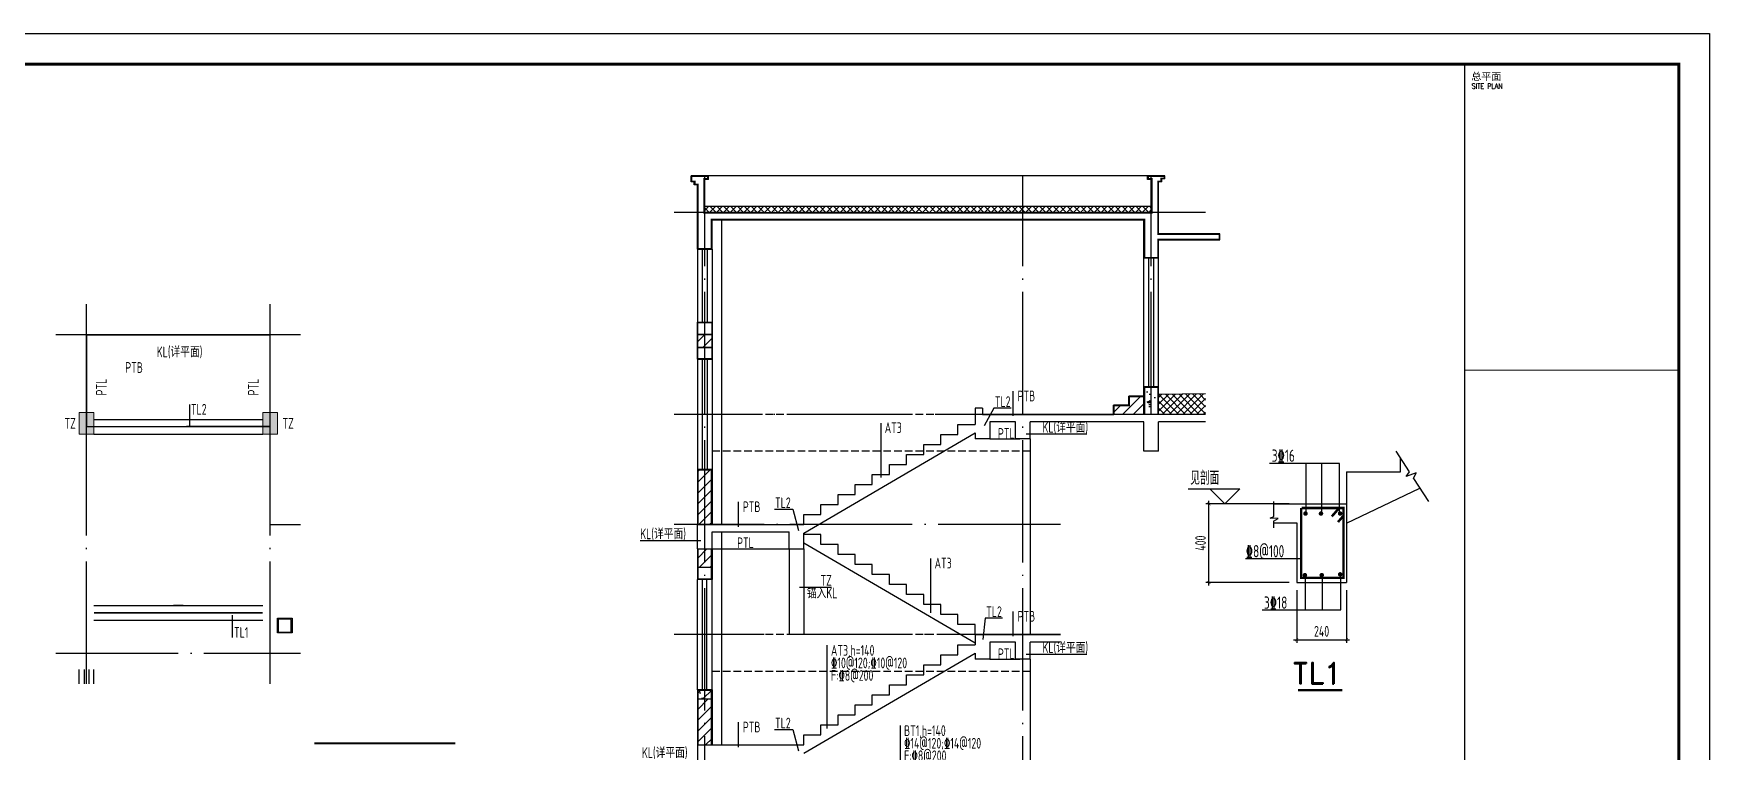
# Model space of a CAD drawing. Extents: x -638872 to -278819, y -139534 to 213996.
# Drawn here: x -428475 to -401082, y -121566 to -109834 of the extents above; entities that cross this region are included whole.
import ezdxf

# ---------------------------------------------------------------- set-up
doc = ezdxf.new("R2010")
doc.units = 0
doc.header["$LTSCALE"] = 1000
doc.header["$MEASUREMENT"] = 0
doc.linetypes.add('DASH', pattern=[0.35, 0.25, -0.1])
doc.linetypes.add('DOTE', pattern=[2.42, 2, -0.2, 0.02, -0.2])
doc.layers.get('0').update_dxf_attribs({"linetype": 'CONTINUOUS'})
doc.layers.get('Defpoints').update_dxf_attribs({"linetype": 'CONTINUOUS'})
for name, color, linetype in [('0 - 填充', 250, 'CONTINUOUS'), ('BALCONY', 6, 'CONTINUOUS'), ('BEAM_HOR_TEXT_JZ', 7, 'CONTINUOUS'), ('COLU_DE_DIM', 3, 'CONTINUOUS'), ('DIM_SYMB', 3, 'CONTINUOUS'), ('DOTE', 14, 'DOTE'), ('GJ', 22, 'CONTINUOUS'), ('LVTRY', 6, 'CONTINUOUS'), ('PM洁具与厨具', 143, 'CONTINUOUS'), ('PUB_DIM', 171, 'CONTINUOUS'), ('PUB_WALL', 9, 'CONTINUOUS'), ('S_E_STAIR', 4, 'CONTINUOUS'), ('S_WALL', 9, 'CONTINUOUS'), ('S_WINDOW', 140, 'CONTINUOUS'), ('STAIR', 3, 'CONTINUOUS'), ('THICK', 6, 'CONTINUOUS'), ('THIN', 7, 'CONTINUOUS'), ('TK', 4, 'CONTINUOUS'), ('WINDOW', 140, 'CONTINUOUS'), ('填充', 8, 'CONTINUOUS'), ('室外线条', 151, 'CONTINUOUS')]:
    doc.layers.add(name, color=color, linetype=linetype)
doc.layers.add('COLU', color=7, linetype='CONTINUOUS', lineweight=0)
doc.layers.add('COLU_HATCH', color=251, linetype='CONTINUOUS', lineweight=0)
doc.styles.add('ROMAND', font='romand__.ttf', dxfattribs={"height": 500})
doc.styles.add('ROMANS', font='romans', dxfattribs={"width": 0.65, "height": 231.275})
doc.styles.add('TSSD_Dimension', font='tssdeng.shx', dxfattribs={"width": 0.7, "bigfont": 'hztxt.shx'})
doc.styles.add('TSSD_Label', font='tssdeng.shx', dxfattribs={"width": 0.7, "bigfont": 'hztxt.shx'})
doc.styles.add('TSSD_REIN', font='tssdeng.shx', dxfattribs={"width": 0.7, "bigfont": 'tssdchn.shx'})
doc.styles.add('中西文', font='TSSDENG.shx', dxfattribs={"width": 0.875, "height": 300, "bigfont": 'HZTXT.shx'})
doc.styles.add('图签宋体', font='', dxfattribs={"height": 300})
doc.styles.get('图签宋体').set_extended_font_data('NSimSun')
doc.dimstyles.new('TSSD_20_50', dxfattribs={"dimtxt": 175, "dimasz": 50, "dimexe": 50, "dimexo": 125, "dimgap": 50, "dimtad": 1, "dimdec": 0, "dimlfac": 0.4, "dimzin": 0, "dimdsep": 46, "dimtxsty": 'TSSD_Dimension', "dimblk": 'ARCHTICK', "dimblk1": 'ARCHTICK', "dimblk2": 'ARCHTICK', "dimcen": 0, "dimdle": 50, "dimclrt": 7, "dimadec": 0, "dimazin": 0, "dimtfac": 1, "dimtdec": 0, "dimtix": 1, "dimtmove": 2, "dimatfit": 3, "dimfxl": 0, "dimtolj": 1, "dimtzin": 0, "dimarcsym": 0})
pattern_1 = [(45, (-818059.45, -234764.58), (-88.388383, 88.388383), [])]

# ---------------------------------------------------------------- blocks, each defined once
blk = doc.blocks.new('$EWDLib$00001159')
for p, q in [((0, 0), (0, 1500)), ((84, 0), (84, 1500)), ((156, 0), (156, 1500)), ((240, 0), (240, 1500))]:
    blk.add_line(p, q)
blk = doc.blocks.new('卫生间排气道-BPW6-w')
at = {"layer": 'PM洁具与厨具'}
for points in [[(120, 0), (120, -240), (-120, -240), (-120, 0)], [(105, -25), (95, -15), (-95, -15), (-105, -25), (-105, -215), (-95, -225), (95, -225), (105, -215)]]:
    blk.add_lwpolyline(points, close=True, dxfattribs=at)
blk = doc.blocks.new('_ArchTick')
at = {"color": 0, "linetype": 'ByBlock', "const_width": 0.15}
blk.add_lwpolyline([(-0.5, -0.5), (0.5, 0.5)], dxfattribs=at)
blk = doc.blocks.new('*D581')
at = {"layer": 'COLU_DE_DIM', "color": 0, "lineweight": -2}
for p, q in [((-409263, -118855), (-409263, -117470)), ((-407954, -117520), (-409313, -117520)), ((-407954, -118805), (-409313, -118805))]:
    blk.add_line(p, q, dxfattribs=at)
at = {"layer": 'Defpoints', "color": 0}
for p in [(-409263, -117520), (-407829, -117520), (-407829, -118805)]:
    blk.add_point(p, dxfattribs=at)
at = {"layer": 'COLU_DE_DIM', "color": 0, "lineweight": -2, "xscale": 50, "yscale": 50, "zscale": 50}
for p, rotation in [((-409263, -117520), 90), ((-409263, -118805), 270)]:
    blk.add_blockref('_ArchTick', p, dxfattribs=dict(at, rotation=rotation))
at = {"layer": 'COLU_DE_DIM', "color": 7, "insert": (-409401, -118162), "char_height": 175, "attachment_point": 5, "rotation": 90, "style": 'TSSD_Dimension'}
blk.add_mtext('\\A1;400', dxfattribs=at)
blk = doc.blocks.new('*D582')
at = {"layer": 'COLU_DE_DIM', "color": 0, "lineweight": -2}
for p, q in [((-407829, -118930), (-407829, -119791)), ((-407014, -118930), (-407014, -119791)), ((-407879, -119741), (-406964, -119741))]:
    blk.add_line(p, q, dxfattribs=at)
at = {"layer": 'Defpoints', "color": 0}
for p in [(-407829, -118805), (-407014, -118805), (-407014, -119741)]:
    blk.add_point(p, dxfattribs=at)
at = {"layer": 'COLU_DE_DIM', "color": 0, "lineweight": -2, "xscale": 50, "yscale": 50, "zscale": 50, "rotation": 180}
blk.add_blockref('_ArchTick', (-407829, -119741), dxfattribs=at)
at = {"layer": 'COLU_DE_DIM', "color": 0, "lineweight": -2, "xscale": 50, "yscale": 50, "zscale": 50}
blk.add_blockref('_ArchTick', (-407014, -119741), dxfattribs=at)
at = {"layer": 'COLU_DE_DIM', "color": 7, "insert": (-407422, -119603), "char_height": 175, "attachment_point": 5, "style": 'TSSD_Dimension'}
blk.add_mtext('\\A1;240', dxfattribs=at)
blk = doc.blocks.new('GeYuanFrame_73250362', base_point=(20.09, 4.53))
at = {"layer": 'TK'}
blk.add_lwpolyline([(20.09, 4.53), (20.09, 598.53), (861.09, 598.53), (861.09, 4.53)], close=True, dxfattribs=at)
at = {"layer": 'TK', "const_width": 1}
blk.add_lwpolyline([(45.09, 588.53), (851.09, 588.53), (851.09, 14.53), (45.09, 14.53)], close=True, dxfattribs=at)
at = {"layer": 'TK'}
for points, const_width in [([(781.09, 588.53), (781.09, 14.53)], 0.4), ([(781.09, 488.5), (851.09, 488.5)], 0.35)]:
    blk.add_lwpolyline(points, dxfattribs=dict(at, const_width=const_width))
at = {"layer": 'TK', "style": '图签宋体'}
blk.add_text('总平面', height=2.4, dxfattribs=at).set_placement((783.23, 583.28))
at = {"layer": 'TK', "style": 'ROMANS', "width": 0.76}
blk.add_text('SITE PLAN', height=1.697, dxfattribs=at).set_placement((783.35, 580.49))

msp = doc.modelspace()

# ---------------------------------------------------------------- hatches: boundary and pattern name
at = {"layer": '0 - 填充'}
h = msp.add_hatch(dxfattribs=at)
h.set_pattern_fill('ANSI37', color=256, scale=50)
h.set_pattern_definition([(45, (-818059.454, -194032.71), (-56.1266, 56.1266), []), (135, (-818059.454, -194032.71), (-56.1266, -56.1266), [])])
h.paths.add_polyline_path([(-410204.9, -112657.54), (-417504.9, -112657.54), (-417504.9, -112757.54), (-410204.9, -112757.54)])
h = msp.add_hatch(dxfattribs=at)
h.set_pattern_fill('ANSI37', color=256, scale=50)
h.set_pattern_definition([(45, (-817875.954, -233957.83), (-56.126601, 56.126601), []), (135, (-817875.954, -233957.83), (-56.126601, -56.126601), [])])
h.paths.add_polyline_path([(-410084.9, -115735.54), (-410084.9, -116057.54), (-409317.4, -116057.54), (-409317.4, -115720.19)])
at = {"layer": 'COLU_HATCH', "ltscale": 0.5}
for points in [[(-427728.54, -116029.33), (-427488.54, -116029.33), (-427488.54, -116379.33), (-427728.54, -116379.33)], [(-424728.54, -116029.33), (-424488.54, -116029.33), (-424488.54, -116379.33), (-424728.54, -116379.33)]]:
    msp.add_hatch(color=256, dxfattribs=at).paths.add_polyline_path(points)
at = {"layer": '填充'}
h = msp.add_hatch(dxfattribs=at)
h.set_pattern_fill('普通砖', color=256, scale=50, style=0)
h.set_pattern_definition(pattern_1)
h.paths.add_polyline_path([(-417384.9, -114757.54), (-417624.9, -114757.54), (-417624.9, -114957.54), (-417384.9, -114957.54)])
h = msp.add_hatch(dxfattribs=at)
h.set_pattern_fill('普通砖', color=256, scale=50, style=0)
h.set_pattern_definition(pattern_1)
h.paths.add_polyline_path([(-410324.9, -115757.54), (-410574.9, -115757.54), (-410574.9, -115907.54), (-410824.9, -115907.54), (-410824.9, -116057.54), (-410324.9, -116057.54)])
h = msp.add_hatch(dxfattribs=at)
h.set_pattern_fill('混凝土', color=256, scale=50, style=0)
h.set_pattern_definition([(50, (-818059.45, -234854.33), (358.6301, -31.37607), [37.5, -412.5]), (355, (-818059.45, -234854.33), (-69.37567, 376.09607), [30, -330]), (100.4514, (-818029.57, -234856.95), (289.2547, 344.71977), [31.8701, -350.57106]), (46.1842, (-818059.45, -234754.33), (533.62052, -82.7595), [56.25, -618.75]), (96.6356, (-818015, -234761.23), (467.33135, 487.05894), [47.80514, -525.8565]), (351.1842, (-818059.45, -234754.33), (467.331, 487.0593), [45, -495]), (21, (-818009.45, -234779.33), (298.45353, -201.30945), [37.5, -412.5]), (326, (-818009.45, -234779.33), (121.65767, 362.57502), [30, -330]), (71.4514, (-817984.6, -234796.1), (420.11131, 161.26525), [31.8701, -350.57106]), (37.5, (-818059.45, -234854.33), (6.079928, 166.446927), [0, -326, 0, -335, 0, -331.25]), (7.5, (-818059.45, -234854.33), (131.53477, 197.205856), [0, -191, 0, -318.5, 0, -126.25]), (327.5, (-818170.95, -234854.33), (266.91122, -11.277436), [0, -125, 0, -390, 0, -517.5]), (317.5, (-818220.95, -234854.33), (291.59308, 50.05249), [0, -162.5, 0, -259, 0, -367.5])])
h.paths.add_polyline_path([(-410084.9, -115607.54), (-410324.9, -115607.54), (-410324.9, -116057.54), (-410084.9, -116057.54)])
h = msp.add_hatch(dxfattribs=at)
h.set_pattern_fill('普通砖', color=256, scale=50, style=0)
h.set_pattern_definition(pattern_1)
h.paths.add_polyline_path([(-417384.9, -126707.54), (-417624.9, -126707.54), (-417624.9, -127457.54), (-417384.9, -127457.54)])
h.paths.add_polyline_path([(-417384.9, -121857.54), (-417624.9, -121857.54), (-417624.9, -122457.54), (-417384.9, -122457.54)])
h.paths.add_polyline_path([(-417384.9, -120707.54), (-417624.9, -120707.54), (-417624.9, -121457.54), (-417384.9, -121457.54)])
h.paths.add_polyline_path([(-417384.9, -118257.54), (-417624.9, -118257.54), (-417624.9, -118557.54), (-417384.9, -118557.54)])
h.paths.add_polyline_path([(-417384.9, -116957.54), (-417624.9, -116957.54), (-417624.9, -117857.54), (-417384.9, -117857.54)])
h.paths.add_polyline_path([(-417624.9, -125207.54), (-417384.9, -125207.54), (-417384.9, -124607.54), (-417624.9, -124607.54)])
h = msp.add_hatch(dxfattribs=at)
h.set_pattern_fill('钢筋混凝土', color=256, scale=50, style=0)
h.set_pattern_definition([(45, (-818059.45, -234854.33), (-88.388348, 88.388348), []), (50, (-818059.45, -234854.33), (358.6301, -31.37607), [37.5, -412.5]), (355, (-818059.45, -234854.33), (-69.37567, 376.09607), [30, -330]), (100.4514, (-818029.57, -234856.95), (289.2547, 344.71977), [31.8701, -350.57106]), (46.1842, (-818059.45, -234754.33), (533.62052, -82.7595), [56.25, -618.75]), (96.6356, (-818015, -234761.23), (467.33135, 487.05894), [47.80514, -525.8565]), (351.1842, (-818059.45, -234754.33), (467.331, 487.0593), [45, -495]), (21, (-818009.45, -234779.33), (298.45353, -201.30945), [37.5, -412.5]), (326, (-818009.45, -234779.33), (121.65767, 362.57502), [30, -330]), (71.4514, (-817984.6, -234796.1), (420.1113, 161.26525), [31.8701, -350.57106]), (37.5, (-818059.45, -234854.33), (6.079928, 166.446927), [0, -326, 0, -335, 0, -331.25]), (7.5, (-818059.45, -234854.33), (131.53477, 197.205856), [0, -191, 0, -318.5, 0, -126.25]), (327.5, (-818170.95, -234854.33), (266.91122, -11.277436), [0, -125, 0, -390, 0, -517.5]), (317.5, (-818220.95, -234854.33), (291.59308, 50.05249), [0, -162.5, 0, -259, 0, -367.5])])
h.paths.add_polyline_path([(-417384.9, -120707.54), (-417384.9, -120557.54), (-417624.9, -120557.54), (-417624.9, -120707.54)])

# ---------------------------------------------------------------- linework, layer by layer
for p, q in [((-417224.9, -117857.54), (-417224.9, -112877.54)), ((-417224.9, -121457.54), (-417224.9, -117977.54))]:
    msp.add_line(p, q)
at = {"ltscale": 0.5}
for points in [[(-425926.54, -115895.96), (-425926.54, -116259.33)], [(-411260.61, -116383.87), (-412250.53, -116383.87)], [(-417570.09, -118125.01), (-418560.01, -118125.01)], [(-425228.01, -119340.06), (-425228.01, -119703.43)], [(-411260.61, -119983.87), (-412250.53, -119983.87)]]:
    msp.add_lwpolyline(points, dxfattribs=at)
at = {"layer": 'BALCONY', "linetype": 'DASH', "ltscale": 0.5, "const_width": 25}
for points in [[(-427608.54, -116268.91), (-427608.54, -114759.33), (-424608.54, -114759.33), (-424608.54, -116255.97)], [(-427608.54, -116259.33), (-424608.54, -116255.97)], [(-427488.54, -119299.33), (-424728.54, -119299.33)]]:
    msp.add_lwpolyline(points, dxfattribs=at)
at = {"layer": 'BALCONY', "ltscale": 0.5}
for points in [[(-427488.55, -116139.33), (-424728.54, -116139.33)], [(-412497.99, -115956.39), (-412776.76, -115956.39), (-412939.14, -116242.61)], [(-427488.55, -116379.33), (-424728.54, -116379.33)], [(-412844.9, -116457.54), (-412351.45, -116457.54)], [(-416363.98, -117608.51), (-416063.47, -117608.51), (-415968.99, -117955.22)], [(-417384.9, -118257.54), (-416124.9, -118257.54)], [(-416124.9, -118257.54), (-416124.9, -119657.54)], [(-415884.9, -118257.54), (-415884.9, -119657.54)], [(-427488.54, -119179.33), (-424728.54, -119179.33)], [(-427488.54, -119419.33), (-424728.54, -119419.33)], [(-412639.77, -119388.54), (-412918.55, -119388.54), (-412960.99, -119735.25)], [(-412844.9, -120057.54), (-412351.45, -120057.54)], [(-416363.98, -121208.51), (-416063.47, -121208.51), (-415968.99, -121555.22)]]:
    msp.add_lwpolyline(points, dxfattribs=at)
at = {"layer": 'BALCONY', "linetype": 'DASH', "ltscale": 0.5}
for points in [[(-412184.9, -116057.52), (-417384.9, -116057.52)], [(-412184.9, -116657.52), (-417384.9, -116657.52)], [(-412184.9, -119657.52), (-417384.9, -119657.52)], [(-412184.9, -120257.52), (-417384.9, -120257.52)]]:
    msp.add_lwpolyline(points, dxfattribs=at)
at = {"layer": 'BEAM_HOR_TEXT_JZ'}
for p, q in [((-414621.97, -117088.85), (-414621.97, -116200.08)), ((-413806.84, -119302.59), (-413806.84, -118413.83)), ((-415500.99, -121189.05), (-415500.99, -119826.96)), ((-414306.55, -122501.32), (-414306.55, -121139.23))]:
    msp.add_line(p, q, dxfattribs=at)
at = {"layer": 'COLU'}
for points in [[(-427728.54, -116029.33), (-427488.54, -116029.33), (-427488.54, -116379.33), (-427728.54, -116379.33)], [(-424728.54, -116029.33), (-424488.54, -116029.33), (-424488.54, -116379.33), (-424728.54, -116379.33)]]:
    msp.add_lwpolyline(points, close=True, dxfattribs=at)
at = {"layer": 'DIM_SYMB', "const_width": 35}
msp.add_lwpolyline([(-423884.64, -121433.36), (-421580.62, -121433.36)], dxfattribs=at)
at = {"layer": 'DOTE'}
for p, q in [((-417504.9, -128157.54), (-417504.9, -112157.54)), ((-412304.9, -128157.54), (-412304.9, -112157.54)), ((-410204.9, -116057.54), (-410204.9, -112157.54)), ((-409317.4, -112757.54), (-418004.9, -112757.54)), ((-427608.54, -120459.33), (-427608.54, -114259.33)), ((-424608.54, -120459.33), (-424608.54, -114259.33)), ((-424108.54, -114759.33), (-428108.54, -114759.33)), ((-409317.4, -116057.54), (-418004.9, -116057.54)), ((-424608.54, -117859.33), (-424108.54, -117859.33)), ((-411691.45, -117857.54), (-418004.9, -117857.54)), ((-411691.45, -119657.54), (-418004.9, -119657.54)), ((-428108.54, -119959.33), (-424108.54, -119959.33))]:
    msp.add_line(p, q, dxfattribs=at)
at = {"layer": 'GJ', "linetype": 'Continuous'}
for p, q in [((-406209.42, -116657.76), (-405991.66, -116994.71)), ((-407131.34, -116860.62), (-408275.66, -116860.62)), ((-407677.55, -116860.62), (-407677.55, -117666.79)), ((-407424.33, -116860.62), (-407424.33, -117666.79)), ((-407131.34, -117677.93), (-407131.34, -116860.62)), ((-406134.66, -116999.05), (-406134.66, -116773.43)), ((-407014.29, -116999.05), (-407014.29, -117899.67)), ((-407014.29, -116999.05), (-406134.66, -116999.05)), ((-406039.59, -117073.86), (-405983.27, -116995.07)), ((-405878.15, -117013.83), (-406039.59, -117073.86)), ((-405920.38, -117105), (-405675.63, -117483.72)), ((-405919.45, -117107.63), (-405878.15, -117013.83)), ((-408208.78, -117482.25), (-408208.78, -117724.32)), ((-407014.29, -117832.86), (-405816.88, -117265.16)), ((-408260.93, -117754), (-408201.54, -117728.56)), ((-408133.66, -117758.24), (-408260.93, -117754)), ((-408210.03, -117800.63), (-408133.66, -117758.24)), ((-408208.78, -117520.3), (-407014.29, -117520.3)), ((-408208.78, -117796.39), (-408208.78, -117910.98)), ((-408208.78, -117831.54), (-407828.75, -117831.54)), ((-407828.75, -117831.54), (-407828.75, -118804.69)), ((-407014.29, -117832.86), (-407014.29, -118804.69)), ((-407828.75, -118804.69), (-407014.29, -118804.69)), ((-407688.7, -118668.68), (-407688.7, -119251.41)), ((-407414.35, -118668.68), (-407414.35, -119251.41)), ((-407109.05, -119251.41), (-407109.05, -118657.54)), ((-408394.27, -119251.41), (-407109.05, -119251.41))]:
    msp.add_line(p, q, dxfattribs=at)
for points, const_width, elevation in [([(-407757.11, -117588.91), (-407757.11, -118729.81), (-407065.2, -118729.81), (-407065.2, -117588.91), (-407748.13, -117588.91)], 40.72, 247.45), ([(-407135.76, -117588.91), (-407254.89, -117726.07)], 40.72, 247.45), ([(-407065.2, -117715.07), (-407153.69, -117816.96)], 40.72, 247.45), ([(-407806.46, -120564.21), (-407084.86, -120564.21)], 36.65, 123.73)]:
    msp.add_lwpolyline(points, dxfattribs=dict(at, const_width=const_width, elevation=elevation))
at = {"layer": 'GJ', "linetype": 'Continuous', "const_width": 36.65, "elevation": 247.45}
for points in [[(-407703.55, -117678.71, 1), (-407666.9, -117678.71, 1)], [(-407450.34, -117678.71, 1), (-407413.69, -117678.71, 1)], [(-407137.44, -117678.71, 1), (-407100.79, -117678.71, 1)], [(-407712.54, -118684.91, 1), (-407675.89, -118684.91, 1)], [(-407438.19, -118684.91, 1), (-407401.54, -118684.91, 1)], [(-407136.5, -118672.06, 1), (-407099.85, -118672.06, 1)]]:
    msp.add_lwpolyline(points, format="xyb", close=True, dxfattribs=at)
at = {"layer": 'LVTRY'}
msp.add_line((-409317.4, -115720.19), (-410084.9, -115735.54), dxfattribs=at)
at = {"layer": 'PUB_DIM'}
for p, q in [((-409601.56, -117275.96), (-408757.34, -117275.96)), ((-409001.68, -117520.3), (-409246.02, -117275.96)), ((-408757.34, -117275.96), (-409001.68, -117520.3)), ((-407755.58, -118416.88), (-408664.45, -118416.88))]:
    msp.add_line(p, q, dxfattribs=at)
at = {"layer": 'PUB_WALL', "const_width": 20}
msp.add_lwpolyline([(-417454.9, -112167.54), (-417714.9, -112167.54), (-417714.9, -112247.54), (-417664.9, -112247.54), (-417664.9, -112297.54), (-417614.9, -112297.54), (-417614.9, -113347.54), (-417394.9, -113347.54), (-417394.9, -112867.54), (-410314.9, -112867.54), (-410314.9, -113497.54), (-410094.9, -113497.54), (-410094.9, -113197.54), (-409094.9, -113197.54), (-409094.9, -113117.54), (-410094.9, -113117.54), (-410094.9, -112247.54), (-410044.9, -112247.54), (-410044.9, -112197.54), (-409994.9, -112197.54), (-409994.9, -112167.54), (-410254.9, -112167.54), (-410254.9, -112207.54), (-410194.9, -112207.54), (-410194.9, -112767.54), (-417514.9, -112767.54), (-417514.9, -112207.54), (-417454.9, -112207.54)], close=True, dxfattribs=at)
for points in [[(-417624.9, -115157.54), (-417624.9, -114557.54), (-417384.9, -114557.54), (-417384.9, -115157.54)], [(-417384.9, -114747.54), (-417624.9, -114747.54)], [(-417624.9, -114967.54), (-417384.9, -114967.54)], [(-417624.9, -115147.54), (-417384.9, -115147.54)], [(-410814.9, -116057.54), (-410814.9, -115917.54), (-410564.9, -115917.54), (-410564.9, -115767.54), (-410324.9, -115767.54)], [(-410814.9, -116057.54), (-410814.9, -115917.54), (-410564.9, -115917.54), (-410564.9, -115767.54), (-410324.9, -115767.54)], [(-410314.9, -116057.54), (-410314.9, -115617.54), (-410094.9, -115617.54), (-410094.9, -116057.54)], [(-410314.9, -116057.54), (-410314.9, -115617.54), (-410094.9, -115617.54), (-410094.9, -116057.54)], [(-417394.9, -117857.54), (-417394.9, -116967.54), (-417614.9, -116967.54), (-417614.9, -117857.54)], [(-417614.9, -118257.54), (-417614.9, -118747.54), (-417394.9, -118747.54), (-417394.9, -118257.54)], [(-417384.9, -118557.54), (-417624.9, -118557.54)], [(-417624.9, -120707.54), (-417384.9, -120707.54)], [(-417394.9, -121457.54), (-417394.9, -120567.54), (-417614.9, -120567.54), (-417614.9, -121457.54)]]:
    msp.add_lwpolyline(points, dxfattribs=at)
at = {"layer": 'S_E_STAIR'}
for p, q in [((-415604.9, -118021.17), (-415884.9, -118021.17)), ((-415604.9, -118184.81), (-415604.9, -118021.17)), ((-413084.9, -119796.53), (-415884.9, -118160.16)), ((-415324.9, -118184.81), (-415604.9, -118184.81)), ((-415324.9, -118348.45), (-415324.9, -118184.81)), ((-415044.9, -118348.45), (-415324.9, -118348.45)), ((-415044.9, -118512.08), (-415044.9, -118348.45)), ((-414764.9, -118512.08), (-415044.9, -118512.08)), ((-414764.9, -118675.72), (-414764.9, -118512.08)), ((-414484.9, -118675.72), (-414764.9, -118675.72)), ((-414484.9, -118839.35), (-414484.9, -118675.72)), ((-414204.9, -118839.35), (-414484.9, -118839.35)), ((-414204.9, -119002.99), (-414204.9, -118839.35)), ((-413924.9, -119002.99), (-414204.9, -119002.99)), ((-413924.9, -119166.63), (-413924.9, -119002.99)), ((-413644.9, -119166.63), (-413924.9, -119166.63)), ((-413644.9, -119330.26), (-413644.9, -119166.63)), ((-413364.9, -119330.26), (-413644.9, -119330.26)), ((-413364.9, -119493.9), (-413364.9, -119330.26)), ((-413084.9, -119493.9), (-413364.9, -119493.9)), ((-413084.9, -119657.54), (-413084.9, -119493.9))]:
    msp.add_line(p, q, dxfattribs=at)
at = {"layer": 'S_WALL'}
for p, q in [((-417724.9, -112257.54), (-417724.9, -112157.54)), ((-417444.9, -112157.54), (-417724.9, -112157.54)), ((-417674.9, -112257.54), (-417724.9, -112257.54)), ((-417674.9, -112307.54), (-417674.9, -112257.54)), ((-417624.9, -112307.54), (-417674.9, -112307.54)), ((-417624.9, -113357.54), (-417624.9, -112307.54)), ((-417504.9, -112757.54), (-417504.9, -112217.54)), ((-417444.9, -112217.54), (-417504.9, -112217.54)), ((-417444.9, -112217.54), (-417444.9, -112157.54)), ((-410264.9, -112217.54), (-410264.9, -112157.54)), ((-409984.9, -112157.54), (-410264.9, -112157.54)), ((-410204.9, -112217.54), (-410264.9, -112217.54)), ((-410204.9, -112757.54), (-410204.9, -112217.54)), ((-410034.9, -112257.54), (-410084.9, -112257.54)), ((-410084.9, -113107.54), (-410084.9, -112257.54)), ((-410034.9, -112257.54), (-410034.9, -112207.54)), ((-409984.9, -112207.54), (-410034.9, -112207.54)), ((-409984.9, -112207.54), (-409984.9, -112157.54)), ((-417504.9, -112757.54), (-410204.9, -112757.54)), ((-417384.9, -113357.54), (-417384.9, -112877.54)), ((-417384.9, -112877.54), (-410324.9, -112877.54)), ((-410324.9, -113507.54), (-410324.9, -112877.54)), ((-409084.9, -113107.54), (-410084.9, -113107.54)), ((-409084.9, -113207.54), (-409084.9, -113107.54)), ((-417624.9, -113357.54), (-417384.9, -113357.54)), ((-410084.9, -113507.54), (-410084.9, -113207.54)), ((-410084.9, -113207.54), (-409084.9, -113207.54)), ((-410084.9, -113507.54), (-410324.9, -113507.54)), ((-417624.9, -114557.54), (-417624.9, -115157.54)), ((-417384.9, -114557.54), (-417624.9, -114557.54)), ((-417384.9, -114757.54), (-417624.9, -114757.54)), ((-417384.9, -114557.54), (-417384.9, -115157.54)), ((-417624.9, -114957.54), (-417384.9, -114957.54)), ((-417624.9, -115157.54), (-417384.9, -115157.54)), ((-410324.9, -115757.54), (-410574.9, -115757.54)), ((-410574.9, -115907.54), (-410574.9, -115757.54)), ((-410084.9, -115607.54), (-410324.9, -115607.54)), ((-410324.9, -116057.54), (-410324.9, -115607.54)), ((-410084.9, -116057.54), (-410084.9, -115607.54)), ((-412964.9, -115957.54), (-413084.9, -115957.54)), ((-413084.9, -115957.54), (-413084.9, -116221.14)), ((-412964.9, -115957.54), (-412964.9, -116057.54)), ((-409317.4, -116057.54), (-412964.9, -116057.54)), ((-412964.9, -116057.54), (-410814.9, -116057.54)), ((-410574.9, -115907.54), (-410824.9, -115907.54)), ((-410824.9, -116057.54), (-410824.9, -115907.54)), ((-415884.9, -117996.53), (-413084.9, -116360.13)), ((-413644.9, -116548.42), (-413644.9, -116384.78)), ((-413644.9, -116384.78), (-413364.9, -116384.78)), ((-413364.9, -116384.78), (-413364.9, -116221.14)), ((-413364.9, -116221.14), (-413084.9, -116221.14)), ((-413084.9, -116360.13), (-413084.9, -116457.54)), ((-412424.9, -116177.54), (-412844.9, -116177.54)), ((-412844.9, -116177.54), (-412844.9, -116457.54)), ((-412424.9, -116457.54), (-412424.9, -116177.54)), ((-412184.9, -116457.54), (-412184.9, -116177.54)), ((-410324.9, -116177.54), (-412184.9, -116177.54)), ((-410324.9, -116657.54), (-410324.9, -116177.54)), ((-410084.9, -116657.54), (-410084.9, -116177.54)), ((-409317.4, -116177.54), (-410084.9, -116177.54)), ((-413924.9, -116712.06), (-413924.9, -116548.42)), ((-413924.9, -116548.42), (-413644.9, -116548.42)), ((-412844.9, -116457.54), (-413084.9, -116457.54)), ((-412184.9, -116457.54), (-412424.9, -116457.54)), ((-410084.9, -116657.54), (-410324.9, -116657.54)), ((-417624.9, -116957.54), (-417624.9, -117857.54)), ((-417384.9, -116957.54), (-417624.9, -116957.54)), ((-417384.9, -116957.54), (-417384.9, -117857.54)), ((-414484.9, -117039.34), (-414484.9, -116875.7)), ((-414484.9, -116875.7), (-414204.9, -116875.7)), ((-414204.9, -116712.06), (-413924.9, -116712.06)), ((-414204.9, -116875.7), (-414204.9, -116712.06)), ((-415044.9, -117366.62), (-415044.9, -117202.98)), ((-415044.9, -117202.98), (-414764.9, -117202.98)), ((-414764.9, -117039.34), (-414484.9, -117039.34)), ((-414764.9, -117202.98), (-414764.9, -117039.34)), ((-415324.9, -117530.26), (-415324.9, -117366.62)), ((-415324.9, -117366.62), (-415044.9, -117366.62)), ((-415884.9, -117857.54), (-415884.9, -117693.9)), ((-415884.9, -117693.9), (-415604.9, -117693.9)), ((-415604.9, -117693.9), (-415604.9, -117530.26)), ((-415604.9, -117530.26), (-415324.9, -117530.26)), ((-417624.9, -117857.54), (-415884.9, -117857.54)), ((-417624.9, -118257.54), (-417624.9, -117857.54)), ((-417384.9, -117977.54), (-416124.9, -117977.54)), ((-417384.9, -118257.54), (-417384.9, -117977.54)), ((-416124.9, -118257.54), (-416124.9, -117977.54)), ((-415884.9, -118257.54), (-415884.9, -117996.53)), ((-417624.9, -118257.54), (-417384.9, -118257.54)), ((-417624.9, -118257.54), (-417624.9, -118757.54)), ((-417384.9, -118257.54), (-417384.9, -118757.54)), ((-416124.9, -118257.54), (-415884.9, -118257.54)), ((-417384.9, -118557.54), (-417624.9, -118557.54)), ((-417384.9, -118757.54), (-417624.9, -118757.54)), ((-413084.9, -119657.5), (-413084.9, -119821.14)), ((-413084.9, -119657.5), (-411691.45, -119657.54)), ((-411691.45, -119657.54), (-413084.9, -119657.54)), ((-415884.9, -121596.53), (-413084.9, -119960.13)), ((-413364.9, -119984.78), (-413364.9, -119821.14)), ((-413364.9, -119821.14), (-413084.9, -119821.14)), ((-413084.9, -119960.13), (-413084.9, -120057.54)), ((-412424.9, -119777.54), (-412844.9, -119777.54)), ((-412844.9, -119777.54), (-412844.9, -120057.54)), ((-412424.9, -120057.54), (-412424.9, -119777.54)), ((-411691.45, -119777.54), (-412184.9, -119777.54)), ((-412184.9, -120057.54), (-412184.9, -119777.54)), ((-413924.9, -120312.06), (-413924.9, -120148.42)), ((-413924.9, -120148.42), (-413644.9, -120148.42)), ((-413644.9, -120148.42), (-413644.9, -119984.78)), ((-413644.9, -119984.78), (-413364.9, -119984.78)), ((-412844.9, -120057.54), (-413084.9, -120057.54)), ((-412184.9, -120057.54), (-412424.9, -120057.54)), ((-414484.9, -120639.34), (-414484.9, -120475.7)), ((-414484.9, -120475.7), (-414204.9, -120475.7)), ((-414204.9, -120312.06), (-413924.9, -120312.06)), ((-414204.9, -120475.7), (-414204.9, -120312.06)), ((-417624.9, -120557.54), (-417624.9, -121457.54)), ((-417384.9, -120557.54), (-417624.9, -120557.54)), ((-417624.9, -120707.54), (-417384.9, -120707.54)), ((-417384.9, -120557.54), (-417384.9, -121457.54)), ((-414764.9, -120639.34), (-414484.9, -120639.34)), ((-414764.9, -120802.98), (-414764.9, -120639.34)), ((-415324.9, -121130.26), (-415324.9, -120966.62)), ((-415324.9, -120966.62), (-415044.9, -120966.62)), ((-415044.9, -120966.62), (-415044.9, -120802.98)), ((-415044.9, -120802.98), (-414764.9, -120802.98)), ((-415884.9, -121457.54), (-415884.9, -121293.9)), ((-415884.9, -121293.9), (-415604.9, -121293.9)), ((-415604.9, -121293.9), (-415604.9, -121130.26)), ((-415604.9, -121130.26), (-415324.9, -121130.26)), ((-417624.9, -121457.54), (-415884.9, -121457.54)), ((-417624.9, -121457.54), (-417624.9, -121857.54))]:
    msp.add_line(p, q, dxfattribs=at)
at = {"layer": 'S_WINDOW'}
for p, q in [((-417624.9, -113357.54), (-417624.9, -114557.54)), ((-417544.9, -113357.54), (-417544.9, -114557.54)), ((-417464.9, -113357.54), (-417464.9, -114557.54)), ((-417384.9, -113357.54), (-417384.9, -114557.54)), ((-410324.9, -115607.54), (-410324.9, -113507.54)), ((-410244.9, -115607.54), (-410244.9, -113507.54)), ((-410164.9, -115607.54), (-410164.9, -113507.54)), ((-410084.9, -115607.54), (-410084.9, -113507.54)), ((-417624.9, -115157.54), (-417624.9, -116957.54)), ((-417544.9, -115157.54), (-417544.9, -116957.54)), ((-417464.9, -115157.54), (-417464.9, -116957.54)), ((-417384.9, -115157.54), (-417384.9, -116957.54)), ((-412184.9, -116457.54), (-412184.9, -119657.54)), ((-412184.9, -120057.54), (-412184.9, -123257.54))]:
    msp.add_line(p, q, dxfattribs=at)
at = {"layer": 'STAIR'}
msp.add_line((-426028.54, -119179.33), (-426188.54, -119179.33), dxfattribs=at)
at = {"layer": 'THICK', "color": 0}
msp.add_line((-415431.46, -118888.1), (-415954.16, -118888.1), dxfattribs=at)
for points in [[(-412460.35, -116082.56), (-412460.35, -115677.81)], [(-416951.23, -117893.78), (-416951.23, -117489.02)], [(-412460.35, -119682.56), (-412460.35, -119277.81)], [(-416951.23, -121493.78), (-416951.23, -121089.02)]]:
    msp.add_lwpolyline(points, dxfattribs=at)
at = {"layer": 'WINDOW'}
for p, q in [((-427728.54, -120459.33), (-427728.54, -120229.33)), ((-427648.54, -120229.33), (-427648.54, -120459.33)), ((-427568.54, -120229.33), (-427568.54, -120459.33)), ((-427488.54, -120459.33), (-427488.54, -120229.33))]:
    msp.add_line(p, q, dxfattribs=at)
at = {"layer": '室外线条'}
for p, q in [((-410264.9, -112157.54), (-417444.9, -112157.54)), ((-417504.9, -112657.54), (-410204.9, -112657.54))]:
    msp.add_line(p, q, dxfattribs=at)

# ---------------------------------------------------------------- block references
at = {"layer": 'COLU_HATCH', "xscale": 50, "yscale": 50, "zscale": 50}
msp.add_blockref('GeYuanFrame_73250362', (-443132.04, -139534.21), dxfattribs=at)
at = {"layer": 'PM洁具与厨具'}
msp.add_blockref('卫生间排气道-BPW6-w', (-424368.54, -119389.33), dxfattribs=at)
at = {"layer": 'S_WINDOW', "yscale": 1.200000000000002}
msp.add_blockref('$EWDLib$00001159', (-417624.9, -120557.54), dxfattribs=at)

# ---------------------------------------------------------------- texts
at = {"layer": 'BEAM_HOR_TEXT_JZ', "style": 'TSSD_REIN', "width": 0.7}
for s, p in [('AT3', (-414561.97, -116362.54)), ('AT3', (-413746.84, -118576.29)), ('AT3,h=140', (-415440.99, -120001.96)), ('\x8410@120;\x8410@120', (-415440.99, -120206.96)), ('BT1,h=140', (-414246.55, -121314.23)), ('\x8414@120;\x8414@120', (-414246.55, -121519.23))]:
    msp.add_text(s, height=175, rotation=360, dxfattribs=at).set_placement(p)
at = {"layer": 'BEAM_HOR_TEXT_JZ', "color": 151, "style": 'TSSD_REIN', "width": 0.7}
for p in [(-415440.99, -120411.96), (-414246.55, -121724.23)]:
    msp.add_text('F:\x848@200', height=175, rotation=360, dxfattribs=at).set_placement(p)
at = {"layer": 'GJ', "linetype": 'Continuous', "style": 'ROMAND'}
msp.add_text('TL1', height=350, dxfattribs=at).set_placement((-407896.61, -120459.89))
at = {"layer": 'PUB_DIM', "style": 'TSSD_REIN', "width": 0.7}
for s, p in [('3\x8416', (-408235.97, -116832.36)), ('\x848@100', (-408661.77, -118393.48)), ('3\x8418', (-408363.4, -119234))]:
    msp.add_text(s, height=200, dxfattribs=at).set_placement(p)
at = {"layer": 'THICK', "color": 0, "style": '中西文', "width": 0.7}
for s, p in [('KL(详平面)', (-426460.21, -115123.55)), ('PTB', (-426975.24, -115379.2)), ('TL2', (-412761.6, -115937.81)), ('PTB', (-412390.43, -115844.28)), ('TZ', (-427967.93, -116292.94)), ('TL2', (-425901.76, -116062.48)), ('TZ', (-424404.92, -116292.94)), ('PTL', (-412712.57, -116457.54)), ('KL(详平面)', (-411983.7, -116355.88)), ('PTB', (-416881.3, -117655.5)), ('TL2', (-416354.76, -117589.93)), ('KL(详平面)', (-418557.31, -118097.02)), ('PTL', (-416974.69, -118243.75)), ('锚入KL', (-415834.25, -119065.1)), ('TZ', (-415612.07, -118857.53)), ('TL2', (-412903.39, -119369.95)), ('PTB', (-412390.43, -119444.28)), ('TL1', (-425197.13, -119708.72)), ('PTL', (-412712.57, -120057.54)), ('KL(详平面)', (-411983.7, -119955.88)), ('TL2', (-416354.76, -121189.93)), ('PTB', (-416881.3, -121255.5)), ('KL(详平面)', (-418530.75, -121673.62))]:
    msp.add_text(s, height=175, dxfattribs=at).set_placement(p)
for p in [(-427279.66, -115748.47), (-424795.49, -115748.47)]:
    msp.add_text('PTL', height=175, rotation=90, dxfattribs=at).set_placement(p)
at = {"layer": 'THIN', "style": 'TSSD_Label', "width": 0.7}
msp.add_text('见剖面', height=225, dxfattribs=at).set_placement((-409568.12, -117208.24, 123.73))

# ---------------------------------------------------------------- dimensions: what is measured, and where the dimension line sits
at = {"layer": 'COLU_DE_DIM'}
dim = msp.add_linear_dim(base=(-409263.24, -117520.3), p1=(-407828.75, -118804.69), p2=(-407828.75, -117520.3), angle=90, text='400', dimstyle='TSSD_20_50', dxfattribs=at)
dim.commit()
dim.dimension.update_dxf_attribs({"geometry": '*D581', "text_midpoint": (-409400.74, -118162.49)})
dim = msp.add_linear_dim(base=(-407014.29, -119740.8), p1=(-407828.75, -118804.69), p2=(-407014.29, -118804.69), text='240', dimstyle='TSSD_20_50', dxfattribs=at)
dim.commit()
dim.dimension.update_dxf_attribs({"geometry": '*D582', "text_midpoint": (-407421.52, -119603.3)})

doc.saveas('drawing.dxf')
